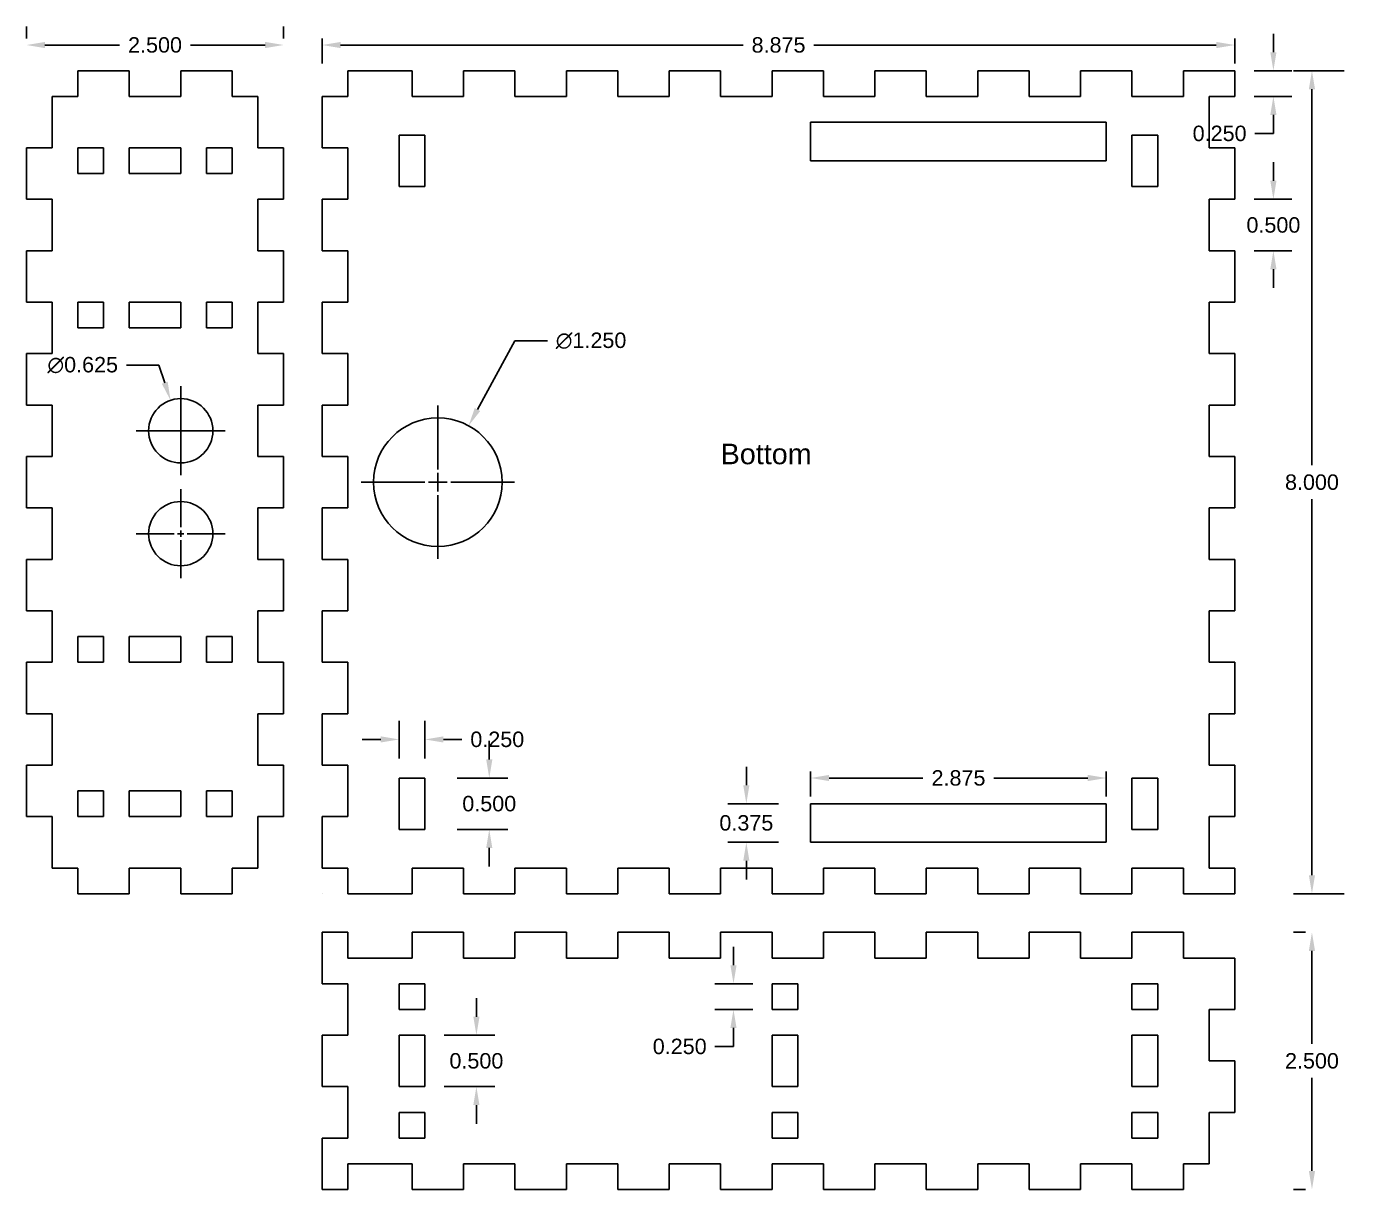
# Model space of a CAD drawing. Header units: inches. Extents: x -38 to 34.9, y -2.3 to 35.3.
# Drawn here: x -38 to -25.12, y -0.12 to 11.18 of the extents above; entities that cross this region are included whole.
import ezdxf

# ---------------------------------------------------------------- set-up
doc = ezdxf.new("R2010")
doc.units = ezdxf.units.IN
doc.header["$MEASUREMENT"] = 0
doc.linetypes.add('CENTER2', pattern=[1.125, 0.75, -0.125, 0.125, -0.125])
doc.layers.add('Cut', color=1, linetype='Continuous')
doc.layers.add('Labels', color=6, linetype='Continuous')
doc.styles.get("Standard").update_dxf_attribs({"font": 'Arial.ttf'})
doc.dimstyles.get("Standard").update_dxf_attribs({"dimtxt": 0.15, "dimasz": 0.18, "dimexe": 0.18, "dimexo": 0.0625, "dimgap": 0.09, "dimtad": 0, "dimtih": 1, "dimtoh": 1, "dimdec": 3, "dimzin": 0, "dimdsep": 46, "dimtxsty": 'Standard', "dimcen": 0.09, "dimadec": 0, "dimazin": 0, "dimtfac": 1, "dimtdec": 3, "dimtofl": 0, "dimtmove": 0, "dimatfit": 3, "dimfxl": 1, "dimtolj": 1, "dimtzin": 0, "dimarcsym": 0})

# ---------------------------------------------------------------- blocks, each defined once
blk = doc.blocks.new('*U59')
at = {"layer": 'Labels', "color": 0, "linetype": 'CENTER2', "transparency": 16777216}
for p, q in [((0, 0.0625), (0, 0.4325)), ((-0.4325, 0), (-0.0625, 0)), ((0.0625, 0), (0.4325, 0)), ((0, -0.4325), (0, -0.0625))]:
    blk.add_line(p, q, dxfattribs=at)
at = {"layer": 'Labels', "color": 0, "linetype": 'Continuous', "transparency": 16777216}
for p, q in [((-0.03125, 0), (0.03125, 0)), ((0, -0.03125), (0, 0.03125))]:
    blk.add_line(p, q, dxfattribs=at)
blk = doc.blocks.new('*U61')
at = {"layer": 'Labels', "color": 0, "linetype": 'CENTER2', "transparency": 16777216}
for p, q in [((0, 0.0625), (0, 0.4325)), ((-0.4325, 0), (-0.0625, 0)), ((0.0625, 0), (0.4325, 0)), ((0, -0.4325), (0, -0.0625))]:
    blk.add_line(p, q, dxfattribs=at)
at = {"layer": 'Labels', "color": 0, "linetype": 'Continuous', "transparency": 16777216}
for p, q in [((-0.03125, 0), (0.03125, 0)), ((0, -0.03125), (0, 0.03125))]:
    blk.add_line(p, q, dxfattribs=at)
blk = doc.blocks.new('*U62')
at = {"layer": 'Labels', "color": 0, "linetype": 'CENTER2', "transparency": 16777216}
for p, q in [((0, 0.125), (0, 0.745)), ((-0.745, 0), (-0.125, 0)), ((0.125, 0), (0.745, 0)), ((0, -0.745), (0, -0.125))]:
    blk.add_line(p, q, dxfattribs=at)
at = {"layer": 'Labels', "color": 0, "linetype": 'Continuous', "transparency": 16777216}
for p, q in [((-0.0625, 0), (0.0625, 0)), ((0, -0.0625), (0, 0.0625))]:
    blk.add_line(p, q, dxfattribs=at)
blk = doc.blocks.new('*D75')
at = {"layer": 'Defpoints', "color": 0, "transparency": 16777216}
for p in [(-33.701, 7.299), (-34.299, 6.201)]:
    blk.add_point(p, dxfattribs=at)
at = {"layer": 'Labels', "color": 0, "lineweight": -2, "transparency": 16777216}
for p, q in [((-33.25, 8.125), (-33.615, 7.457)), ((-32.933, 8.125), (-33.25, 8.125)), ((-34, 6.66), (-34, 6.84)), ((-34.09, 6.75), (-33.91, 6.75))]:
    blk.add_line(p, q, dxfattribs=at)
at = {"layer": 'Labels', "color": 0, "transparency": 16777216}
blk.add_solid([(-33.641, 7.471), (-33.588, 7.442), (-33.701, 7.299)], dxfattribs=at)
at = {"layer": 'Labels', "color": 0, "transparency": 16777216, "insert": (-32.51, 8.125), "char_height": 0.15, "attachment_point": 5}
blk.add_mtext('\\A1;∅1.250', dxfattribs=at)
blk = doc.blocks.new('*D76')
at = {"layer": 'Defpoints', "color": 0, "transparency": 16777216}
for p in [(-36.599, 7.546), (-36.401, 6.954)]:
    blk.add_point(p, dxfattribs=at)
at = {"layer": 'Labels', "color": 0, "lineweight": -2, "transparency": 16777216}
for p, q in [((-37.028, 7.888), (-36.713, 7.888)), ((-36.713, 7.888), (-36.656, 7.717)), ((-36.5, 7.16), (-36.5, 7.34)), ((-36.59, 7.25), (-36.41, 7.25))]:
    blk.add_line(p, q, dxfattribs=at)
at = {"layer": 'Labels', "color": 0, "transparency": 16777216}
blk.add_solid([(-36.627, 7.727), (-36.684, 7.708), (-36.599, 7.546)], dxfattribs=at)
at = {"layer": 'Labels', "color": 0, "transparency": 16777216, "insert": (-37.453, 7.888), "char_height": 0.15, "attachment_point": 5}
blk.add_mtext('\\A1;∅0.625', dxfattribs=at)
blk = doc.blocks.new('*D63')
at = {"layer": 'Defpoints', "color": 0, "transparency": 16777216}
for p in [(-35.125, 11.125), (-26.25, 11.125), (-26.25, 11)]:
    blk.add_point(p, dxfattribs=at)
at = {"layer": 'Labels', "color": 0, "lineweight": -2, "transparency": 16777216}
for p, q in [((-35.125, 11.063), (-35.125, 10.82)), ((-34.945, 11), (-31.031, 11)), ((-26.43, 11), (-30.344, 11)), ((-26.25, 11.063), (-26.25, 10.82))]:
    blk.add_line(p, q, dxfattribs=at)
at = {"layer": 'Labels', "color": 0, "transparency": 16777216}
for points in [[(-34.945, 11.03), (-34.945, 10.97), (-35.125, 11)], [(-26.43, 11.03), (-26.43, 10.97), (-26.25, 11)]]:
    blk.add_solid(points, dxfattribs=at)
at = {"layer": 'Labels', "color": 0, "transparency": 16777216, "insert": (-30.687, 11), "char_height": 0.15, "attachment_point": 5}
blk.add_mtext('\\A1;8.875', dxfattribs=at)
blk = doc.blocks.new('*D64')
at = {"layer": 'Defpoints', "color": 0, "transparency": 16777216}
for p in [(-26.125, 10.75), (-26.125, 10.5), (-25.875, 10.5)]:
    blk.add_point(p, dxfattribs=at)
at = {"layer": 'Labels', "color": 0, "lineweight": -2, "transparency": 16777216}
for p, q in [((-25.875, 10.93), (-25.875, 11.11)), ((-26.062, 10.75), (-25.695, 10.75)), ((-26.062, 10.5), (-25.695, 10.5)), ((-25.875, 10.32), (-25.875, 10.14)), ((-25.875, 10.14), (-26.055, 10.14))]:
    blk.add_line(p, q, dxfattribs=at)
at = {"layer": 'Labels', "color": 0, "transparency": 16777216}
for points in [[(-25.905, 10.93), (-25.845, 10.93), (-25.875, 10.75)], [(-25.905, 10.32), (-25.845, 10.32), (-25.875, 10.5)]]:
    blk.add_solid(points, dxfattribs=at)
at = {"layer": 'Labels', "color": 0, "transparency": 16777216, "insert": (-26.398, 10.14), "char_height": 0.15, "attachment_point": 5}
blk.add_mtext('\\A1;0.250', dxfattribs=at)
blk = doc.blocks.new('*D65')
at = {"layer": 'Defpoints', "color": 0, "transparency": 16777216}
for p in [(-25.125, 10.75), (-25.5, 2.75), (-25.125, 2.75)]:
    blk.add_point(p, dxfattribs=at)
at = {"layer": 'Labels', "color": 0, "lineweight": -2, "transparency": 16777216}
for p, q in [((-25.187, 10.75), (-25.68, 10.75)), ((-25.5, 10.57), (-25.5, 6.916)), ((-25.5, 2.93), (-25.5, 6.584)), ((-25.187, 2.75), (-25.68, 2.75))]:
    blk.add_line(p, q, dxfattribs=at)
at = {"layer": 'Labels', "color": 0, "transparency": 16777216}
for points in [[(-25.53, 10.57), (-25.47, 10.57), (-25.5, 10.75)], [(-25.53, 2.93), (-25.47, 2.93), (-25.5, 2.75)]]:
    blk.add_solid(points, dxfattribs=at)
at = {"layer": 'Labels', "color": 0, "transparency": 16777216, "insert": (-25.5, 6.75), "char_height": 0.15, "attachment_point": 5}
blk.add_mtext('\\A1;8.000', dxfattribs=at)
blk = doc.blocks.new('*D66')
at = {"layer": 'Defpoints', "color": 0, "transparency": 16777216}
for p in [(-26.125, 9.5), (-26.125, 9), (-25.875, 9)]:
    blk.add_point(p, dxfattribs=at)
at = {"layer": 'Labels', "color": 0, "lineweight": -2, "transparency": 16777216}
for p, q in [((-25.875, 9.68), (-25.875, 9.86)), ((-26.062, 9.5), (-25.695, 9.5)), ((-26.062, 9), (-25.695, 9)), ((-25.875, 8.82), (-25.875, 8.64))]:
    blk.add_line(p, q, dxfattribs=at)
at = {"layer": 'Labels', "color": 0, "transparency": 16777216}
for points in [[(-25.905, 9.68), (-25.845, 9.68), (-25.875, 9.5)], [(-25.905, 8.82), (-25.845, 8.82), (-25.875, 9)]]:
    blk.add_solid(points, dxfattribs=at)
at = {"layer": 'Labels', "color": 0, "transparency": 16777216, "insert": (-25.875, 9.25), "char_height": 0.15, "attachment_point": 5}
blk.add_mtext('\\A1;0.500', dxfattribs=at)
blk = doc.blocks.new('*D67')
at = {"layer": 'Defpoints', "color": 0, "transparency": 16777216}
for p in [(-30.375, 4), (-27.5, 4), (-27.5, 3.875)]:
    blk.add_point(p, dxfattribs=at)
at = {"layer": 'Labels', "color": 0, "lineweight": -2, "transparency": 16777216}
for p, q in [((-30.375, 3.938), (-30.375, 3.695)), ((-30.195, 3.875), (-29.283, 3.875)), ((-27.68, 3.875), (-28.592, 3.875)), ((-27.5, 3.938), (-27.5, 3.695))]:
    blk.add_line(p, q, dxfattribs=at)
at = {"layer": 'Labels', "color": 0, "transparency": 16777216}
for points in [[(-30.195, 3.905), (-30.195, 3.845), (-30.375, 3.875)], [(-27.68, 3.905), (-27.68, 3.845), (-27.5, 3.875)]]:
    blk.add_solid(points, dxfattribs=at)
at = {"layer": 'Labels', "color": 0, "transparency": 16777216, "insert": (-28.937, 3.875), "char_height": 0.15, "attachment_point": 5}
blk.add_mtext('\\A1;2.875', dxfattribs=at)
blk = doc.blocks.new('*D68')
at = {"layer": 'Defpoints', "color": 0, "transparency": 16777216}
for p in [(-30.625, 3.625), (-31, 3.25), (-30.625, 3.25)]:
    blk.add_point(p, dxfattribs=at)
at = {"layer": 'Labels', "color": 0, "lineweight": -2, "transparency": 16777216}
for p, q in [((-31, 3.805), (-31, 3.985)), ((-30.687, 3.625), (-31.18, 3.625)), ((-30.687, 3.25), (-31.18, 3.25)), ((-31, 3.07), (-31, 2.89))]:
    blk.add_line(p, q, dxfattribs=at)
at = {"layer": 'Labels', "color": 0, "transparency": 16777216}
for points in [[(-31.03, 3.805), (-30.97, 3.805), (-31, 3.625)], [(-31.03, 3.07), (-30.97, 3.07), (-31, 3.25)]]:
    blk.add_solid(points, dxfattribs=at)
at = {"layer": 'Labels', "color": 0, "transparency": 16777216, "insert": (-31, 3.438), "char_height": 0.15, "attachment_point": 5}
blk.add_mtext('\\A1;0.375', dxfattribs=at)
blk = doc.blocks.new('*D69')
at = {"layer": 'Defpoints', "color": 0, "transparency": 16777216}
for p in [(-34.125, 4.25), (-34.375, 4), (-34.125, 4)]:
    blk.add_point(p, dxfattribs=at)
at = {"layer": 'Labels', "color": 0, "lineweight": -2, "transparency": 16777216}
for p, q in [((-34.375, 4.063), (-34.375, 4.43)), ((-34.125, 4.063), (-34.125, 4.43)), ((-34.555, 4.25), (-34.735, 4.25)), ((-33.945, 4.25), (-33.765, 4.25))]:
    blk.add_line(p, q, dxfattribs=at)
at = {"layer": 'Labels', "color": 0, "transparency": 16777216}
for points in [[(-34.555, 4.28), (-34.555, 4.22), (-34.375, 4.25)], [(-33.945, 4.28), (-33.945, 4.22), (-34.125, 4.25)]]:
    blk.add_solid(points, dxfattribs=at)
at = {"layer": 'Labels', "color": 0, "transparency": 16777216, "insert": (-33.422, 4.25), "char_height": 0.15, "attachment_point": 5}
blk.add_mtext('\\A1;0.250', dxfattribs=at)
blk = doc.blocks.new('*D70')
at = {"layer": 'Defpoints', "color": 0, "transparency": 16777216}
for p in [(-33.875, 3.875), (-33.875, 3.375), (-33.5, 3.375)]:
    blk.add_point(p, dxfattribs=at)
at = {"layer": 'Labels', "color": 0, "lineweight": -2, "transparency": 16777216}
for p, q in [((-33.5, 4.055), (-33.5, 4.235)), ((-33.812, 3.875), (-33.32, 3.875)), ((-33.812, 3.375), (-33.32, 3.375)), ((-33.5, 3.195), (-33.5, 3.015))]:
    blk.add_line(p, q, dxfattribs=at)
at = {"layer": 'Labels', "color": 0, "transparency": 16777216}
for points in [[(-33.53, 4.055), (-33.47, 4.055), (-33.5, 3.875)], [(-33.53, 3.195), (-33.47, 3.195), (-33.5, 3.375)]]:
    blk.add_solid(points, dxfattribs=at)
at = {"layer": 'Labels', "color": 0, "transparency": 16777216, "insert": (-33.5, 3.625), "char_height": 0.15, "attachment_point": 5}
blk.add_mtext('\\A1;0.500', dxfattribs=at)
blk = doc.blocks.new('*D71')
at = {"layer": 'Defpoints', "color": 0, "transparency": 16777216}
for p in [(-34, 1.375), (-34, 0.875), (-33.625, 0.875)]:
    blk.add_point(p, dxfattribs=at)
at = {"layer": 'Labels', "color": 0, "lineweight": -2, "transparency": 16777216}
for p, q in [((-33.625, 1.555), (-33.625, 1.735)), ((-33.937, 1.375), (-33.445, 1.375)), ((-33.937, 0.875), (-33.445, 0.875)), ((-33.625, 0.695), (-33.625, 0.515))]:
    blk.add_line(p, q, dxfattribs=at)
at = {"layer": 'Labels', "color": 0, "transparency": 16777216}
for points in [[(-33.655, 1.555), (-33.595, 1.555), (-33.625, 1.375)], [(-33.655, 0.695), (-33.595, 0.695), (-33.625, 0.875)]]:
    blk.add_solid(points, dxfattribs=at)
at = {"layer": 'Labels', "color": 0, "transparency": 16777216, "insert": (-33.625, 1.125), "char_height": 0.15, "attachment_point": 5}
blk.add_mtext('\\A1;0.500', dxfattribs=at)
blk = doc.blocks.new('*D72')
at = {"layer": 'Defpoints', "color": 0, "transparency": 16777216}
for p in [(-25.5, 2.375), (-25.5, -0.125), (-25.5, -0.125)]:
    blk.add_point(p, dxfattribs=at)
at = {"layer": 'Labels', "color": 0, "lineweight": -2, "transparency": 16777216}
for p, q in [((-25.562, 2.375), (-25.68, 2.375)), ((-25.5, 2.195), (-25.5, 1.291)), ((-25.5, 0.055), (-25.5, 0.959)), ((-25.562, -0.125), (-25.68, -0.125))]:
    blk.add_line(p, q, dxfattribs=at)
at = {"layer": 'Labels', "color": 0, "transparency": 16777216}
for points in [[(-25.53, 2.195), (-25.47, 2.195), (-25.5, 2.375)], [(-25.53, 0.055), (-25.47, 0.055), (-25.5, -0.125)]]:
    blk.add_solid(points, dxfattribs=at)
at = {"layer": 'Labels', "color": 0, "transparency": 16777216, "insert": (-25.5, 1.125), "char_height": 0.15, "attachment_point": 5}
blk.add_mtext('\\A1;2.500', dxfattribs=at)
blk = doc.blocks.new('*D73')
at = {"layer": 'Defpoints', "color": 0, "transparency": 16777216}
for p in [(-38, 11), (-38, 11), (-35.5, 11)]:
    blk.add_point(p, dxfattribs=at)
at = {"layer": 'Labels', "color": 0, "lineweight": -2, "transparency": 16777216}
for p, q in [((-38, 11.063), (-38, 11.18)), ((-35.5, 11.063), (-35.5, 11.18)), ((-37.82, 11), (-37.095, 11)), ((-35.68, 11), (-36.405, 11))]:
    blk.add_line(p, q, dxfattribs=at)
at = {"layer": 'Labels', "color": 0, "transparency": 16777216}
for points in [[(-37.82, 11.03), (-37.82, 10.97), (-38, 11)], [(-35.68, 11.03), (-35.68, 10.97), (-35.5, 11)]]:
    blk.add_solid(points, dxfattribs=at)
at = {"layer": 'Labels', "color": 0, "transparency": 16777216, "insert": (-36.75, 11), "char_height": 0.15, "attachment_point": 5}
blk.add_mtext('\\A1;2.500', dxfattribs=at)
blk = doc.blocks.new('*D74')
at = {"layer": 'Defpoints', "color": 0, "transparency": 16777216}
for p in [(-30.875, 1.875), (-31.125, 1.625), (-30.875, 1.625)]:
    blk.add_point(p, dxfattribs=at)
at = {"layer": 'Labels', "color": 0, "lineweight": -2, "transparency": 16777216}
for p, q in [((-31.125, 2.055), (-31.125, 2.235)), ((-30.937, 1.875), (-31.305, 1.875)), ((-30.937, 1.625), (-31.305, 1.625)), ((-31.125, 1.445), (-31.125, 1.265)), ((-31.125, 1.265), (-31.305, 1.265))]:
    blk.add_line(p, q, dxfattribs=at)
at = {"layer": 'Labels', "color": 0, "transparency": 16777216}
for points in [[(-31.155, 2.055), (-31.095, 2.055), (-31.125, 1.875)], [(-31.155, 1.445), (-31.095, 1.445), (-31.125, 1.625)]]:
    blk.add_solid(points, dxfattribs=at)
at = {"layer": 'Labels', "color": 0, "transparency": 16777216, "insert": (-31.648, 1.265), "char_height": 0.15, "attachment_point": 5}
blk.add_mtext('\\A1;0.250', dxfattribs=at)

msp = doc.modelspace()

# ---------------------------------------------------------------- linework, layer by layer
at = {"layer": 'Cut'}
for p, q in [((-37, 10.75), (-37.5, 10.75)), ((-37.5, 10.75), (-37.5, 10.5)), ((-37, 10.75), (-37, 10.5)), ((-36, 10.75), (-36.5, 10.75)), ((-36.5, 10.75), (-36.5, 10.5)), ((-36, 10.75), (-36, 10.5)), ((-34.875, 10.75), (-34.875, 10.5)), ((-34.875, 10.75), (-34.75, 10.75)), ((-34.75, 10.75), (-34.25, 10.75)), ((-34.25, 10.5), (-34.25, 10.75)), ((-33.75, 10.75), (-33.25, 10.75)), ((-33.75, 10.5), (-33.75, 10.75)), ((-33.25, 10.5), (-33.25, 10.75)), ((-32.75, 10.75), (-32.25, 10.75)), ((-32.75, 10.5), (-32.75, 10.75)), ((-32.25, 10.5), (-32.25, 10.75)), ((-31.75, 10.75), (-31.25, 10.75)), ((-31.75, 10.5), (-31.75, 10.75)), ((-31.25, 10.5), (-31.25, 10.75)), ((-30.75, 10.75), (-30.25, 10.75)), ((-30.75, 10.5), (-30.75, 10.75)), ((-30.25, 10.5), (-30.25, 10.75)), ((-29.75, 10.75), (-29.25, 10.75)), ((-29.75, 10.5), (-29.75, 10.75)), ((-29.25, 10.5), (-29.25, 10.75)), ((-28.75, 10.75), (-28.25, 10.75)), ((-28.75, 10.5), (-28.75, 10.75)), ((-28.25, 10.5), (-28.25, 10.75)), ((-27.75, 10.75), (-27.25, 10.75)), ((-27.75, 10.5), (-27.75, 10.75)), ((-27.25, 10.5), (-27.25, 10.75)), ((-26.75, 10.75), (-26.25, 10.75)), ((-26.75, 10.5), (-26.75, 10.75)), ((-26.25, 10.75), (-26.25, 10.5)), ((-37.75, 10.5), (-37.5, 10.5)), ((-37.75, 10), (-37.75, 10.5)), ((-37, 10.5), (-36.5, 10.5)), ((-36, 10.5), (-35.75, 10.5)), ((-35.75, 10.5), (-35.75, 10)), ((-35.125, 10), (-35.125, 10.5)), ((-35.125, 10.5), (-34.875, 10.5)), ((-34.25, 10.5), (-33.75, 10.5)), ((-33.25, 10.5), (-32.75, 10.5)), ((-32.25, 10.5), (-31.75, 10.5)), ((-31.25, 10.5), (-30.75, 10.5)), ((-30.25, 10.5), (-29.75, 10.5)), ((-29.25, 10.5), (-28.75, 10.5)), ((-28.25, 10.5), (-27.75, 10.5)), ((-27.25, 10.5), (-26.75, 10.5)), ((-26.5, 10.5), (-26.5, 10)), ((-26.5, 10.5), (-26.25, 10.5)), ((-30.375, 10.25), (-27.5, 10.25)), ((-30.375, 9.875), (-30.375, 10.25)), ((-27.5, 10.25), (-27.5, 9.875)), ((-34.375, 9.625), (-34.375, 10.125)), ((-34.375, 10.125), (-34.125, 10.125)), ((-34.125, 10.125), (-34.125, 9.625)), ((-27.25, 9.625), (-27.25, 10.125)), ((-27.25, 10.125), (-27, 10.125)), ((-27, 10.125), (-27, 9.625)), ((-38, 10), (-38, 9.5)), ((-38, 10), (-37.75, 10)), ((-37.5, 9.75), (-37.5, 10)), ((-37.5, 10), (-37.25, 10)), ((-37.25, 10), (-37.25, 9.75)), ((-37, 9.75), (-37, 10)), ((-37, 10), (-36.5, 10)), ((-36.5, 10), (-36.5, 9.75)), ((-36.25, 9.75), (-36.25, 10)), ((-36.25, 10), (-36, 10)), ((-36, 10), (-36, 9.75)), ((-35.75, 10), (-35.5, 10)), ((-35.5, 9.5), (-35.5, 10)), ((-35.125, 10), (-34.875, 10)), ((-34.875, 9.5), (-34.875, 10)), ((-26.5, 10), (-26.25, 10)), ((-26.25, 10), (-26.25, 9.5)), ((-27.5, 9.875), (-30.375, 9.875)), ((-37.25, 9.75), (-37.5, 9.75)), ((-36.5, 9.75), (-37, 9.75)), ((-36, 9.75), (-36.25, 9.75)), ((-34.125, 9.625), (-34.375, 9.625)), ((-27, 9.625), (-27.25, 9.625)), ((-38, 9.5), (-37.75, 9.5)), ((-37.75, 9), (-37.75, 9.5)), ((-35.75, 9.5), (-35.75, 9)), ((-35.75, 9.5), (-35.5, 9.5)), ((-35.125, 9), (-35.125, 9.5)), ((-35.125, 9.5), (-34.875, 9.5)), ((-26.5, 9.5), (-26.5, 9)), ((-26.5, 9.5), (-26.25, 9.5)), ((-38, 9), (-38, 8.5)), ((-38, 9), (-37.75, 9)), ((-35.75, 9), (-35.5, 9)), ((-35.5, 8.5), (-35.5, 9)), ((-35.125, 9), (-34.875, 9)), ((-34.875, 8.5), (-34.875, 9)), ((-26.5, 9), (-26.25, 9)), ((-26.25, 9), (-26.25, 8.5)), ((-38, 8.5), (-37.75, 8.5)), ((-37.75, 8), (-37.75, 8.5)), ((-37.5, 8.25), (-37.5, 8.5)), ((-37.5, 8.5), (-37.25, 8.5)), ((-37.25, 8.5), (-37.25, 8.25)), ((-37, 8.25), (-37, 8.5)), ((-37, 8.5), (-36.5, 8.5)), ((-36.5, 8.5), (-36.5, 8.25)), ((-36.25, 8.25), (-36.25, 8.5)), ((-36.25, 8.5), (-36, 8.5)), ((-36, 8.5), (-36, 8.25)), ((-35.75, 8.5), (-35.75, 8)), ((-35.75, 8.5), (-35.5, 8.5)), ((-35.125, 8), (-35.125, 8.5)), ((-35.125, 8.5), (-34.875, 8.5)), ((-26.5, 8.5), (-26.5, 8)), ((-26.5, 8.5), (-26.25, 8.5)), ((-37.25, 8.25), (-37.5, 8.25)), ((-36.5, 8.25), (-37, 8.25)), ((-36, 8.25), (-36.25, 8.25)), ((-38, 8), (-38, 7.5)), ((-38, 8), (-37.75, 8)), ((-35.75, 8), (-35.5, 8)), ((-35.5, 7.5), (-35.5, 8)), ((-35.125, 8), (-34.875, 8)), ((-34.875, 7.5), (-34.875, 8)), ((-26.5, 8), (-26.25, 8)), ((-26.25, 8), (-26.25, 7.5)), ((-38, 7.5), (-37.75, 7.5)), ((-37.75, 7), (-37.75, 7.5)), ((-35.75, 7.5), (-35.75, 7)), ((-35.75, 7.5), (-35.5, 7.5)), ((-35.125, 7), (-35.125, 7.5)), ((-35.125, 7.5), (-34.875, 7.5)), ((-26.5, 7.5), (-26.5, 7)), ((-26.5, 7.5), (-26.25, 7.5)), ((-38, 7), (-38, 6.5)), ((-38, 7), (-37.75, 7)), ((-35.75, 7), (-35.5, 7)), ((-35.5, 6.5), (-35.5, 7)), ((-35.125, 7), (-34.875, 7)), ((-34.875, 6.5), (-34.875, 7)), ((-26.5, 7), (-26.25, 7)), ((-26.25, 7), (-26.25, 6.5)), ((-38, 6.5), (-37.75, 6.5)), ((-37.75, 6), (-37.75, 6.5)), ((-35.75, 6.5), (-35.75, 6)), ((-35.75, 6.5), (-35.5, 6.5)), ((-35.125, 6), (-35.125, 6.5)), ((-35.125, 6.5), (-34.875, 6.5)), ((-26.5, 6.5), (-26.5, 6)), ((-26.5, 6.5), (-26.25, 6.5)), ((-38, 6), (-38, 5.5)), ((-38, 6), (-37.75, 6)), ((-35.75, 6), (-35.5, 6)), ((-35.5, 5.5), (-35.5, 6)), ((-35.125, 6), (-34.875, 6)), ((-34.875, 5.5), (-34.875, 6)), ((-26.5, 6), (-26.25, 6)), ((-26.25, 6), (-26.25, 5.5)), ((-38, 5.5), (-37.75, 5.5)), ((-37.75, 5), (-37.75, 5.5)), ((-35.75, 5.5), (-35.75, 5)), ((-35.75, 5.5), (-35.5, 5.5)), ((-35.125, 5), (-35.125, 5.5)), ((-35.125, 5.5), (-34.875, 5.5)), ((-26.5, 5.5), (-26.5, 5)), ((-26.5, 5.5), (-26.25, 5.5)), ((-37.5, 5), (-37.5, 5.25)), ((-37.5, 5.25), (-37.25, 5.25)), ((-37.25, 5.25), (-37.25, 5)), ((-37, 5), (-37, 5.25)), ((-37, 5.25), (-36.5, 5.25)), ((-36.5, 5.25), (-36.5, 5)), ((-36.25, 5), (-36.25, 5.25)), ((-36.25, 5.25), (-36, 5.25)), ((-36, 5.25), (-36, 5)), ((-38, 5), (-38, 4.5)), ((-38, 5), (-37.75, 5)), ((-37.25, 5), (-37.5, 5)), ((-36.5, 5), (-37, 5)), ((-36, 5), (-36.25, 5)), ((-35.75, 5), (-35.5, 5)), ((-35.5, 4.5), (-35.5, 5)), ((-35.125, 5), (-34.875, 5)), ((-34.875, 4.5), (-34.875, 5)), ((-26.5, 5), (-26.25, 5)), ((-26.25, 5), (-26.25, 4.5)), ((-38, 4.5), (-37.75, 4.5)), ((-37.75, 4), (-37.75, 4.5)), ((-35.75, 4.5), (-35.75, 4)), ((-35.75, 4.5), (-35.5, 4.5)), ((-35.125, 4), (-35.125, 4.5)), ((-35.125, 4.5), (-34.875, 4.5)), ((-26.5, 4.5), (-26.5, 4)), ((-26.5, 4.5), (-26.25, 4.5)), ((-38, 4), (-38, 3.5)), ((-38, 4), (-37.75, 4)), ((-35.75, 4), (-35.5, 4)), ((-35.5, 3.5), (-35.5, 4)), ((-35.5, 4), (-35.5, 3.5)), ((-35.125, 4), (-34.875, 4)), ((-34.875, 3.5), (-34.875, 4)), ((-26.5, 4), (-26.25, 4)), ((-26.25, 4), (-26.25, 3.5)), ((-34.375, 3.375), (-34.375, 3.875)), ((-34.375, 3.875), (-34.125, 3.875)), ((-34.125, 3.875), (-34.125, 3.375)), ((-27.25, 3.375), (-27.25, 3.875)), ((-27.25, 3.875), (-27, 3.875)), ((-27, 3.875), (-27, 3.375)), ((-37.5, 3.5), (-37.5, 3.75)), ((-37.5, 3.75), (-37.25, 3.75)), ((-37.25, 3.75), (-37.25, 3.5)), ((-37, 3.5), (-37, 3.75)), ((-37, 3.75), (-36.5, 3.75)), ((-36.5, 3.75), (-36.5, 3.5)), ((-36.25, 3.5), (-36.25, 3.75)), ((-36.25, 3.75), (-36, 3.75)), ((-36, 3.75), (-36, 3.5)), ((-30.375, 3.625), (-27.5, 3.625)), ((-30.375, 3.25), (-30.375, 3.625)), ((-27.5, 3.625), (-27.5, 3.25)), ((-38, 3.5), (-37.75, 3.5)), ((-37.75, 3), (-37.75, 3.5)), ((-37.25, 3.5), (-37.5, 3.5)), ((-36.5, 3.5), (-37, 3.5)), ((-36, 3.5), (-36.25, 3.5)), ((-35.75, 3.5), (-35.75, 3)), ((-35.75, 3.5), (-35.5, 3.5)), ((-35.125, 3), (-35.125, 3.5)), ((-35.125, 3.5), (-34.875, 3.5)), ((-26.5, 3.5), (-26.5, 3)), ((-26.5, 3.5), (-26.25, 3.5)), ((-34.125, 3.375), (-34.375, 3.375)), ((-27, 3.375), (-27.25, 3.375)), ((-27.5, 3.25), (-30.375, 3.25)), ((-37.5, 3), (-37.75, 3)), ((-37.5, 3), (-37.5, 2.75)), ((-36.5, 3), (-37, 3)), ((-37, 3), (-37, 2.75)), ((-36.5, 3), (-36.5, 2.75)), ((-35.75, 3), (-36, 3)), ((-36, 3), (-36, 2.75)), ((-35.125, 3), (-34.875, 3)), ((-34.875, 3), (-34.875, 2.75)), ((-33.75, 3), (-34.25, 3)), ((-34.25, 3), (-34.25, 2.75)), ((-33.75, 3), (-33.75, 2.75)), ((-32.75, 3), (-33.25, 3)), ((-33.25, 3), (-33.25, 2.75)), ((-32.75, 3), (-32.75, 2.75)), ((-31.75, 3), (-32.25, 3)), ((-32.25, 3), (-32.25, 2.75)), ((-31.75, 3), (-31.75, 2.75)), ((-30.75, 3), (-31.25, 3)), ((-31.25, 3), (-31.25, 2.75)), ((-30.75, 3), (-30.75, 2.75)), ((-29.75, 3), (-30.25, 3)), ((-30.25, 3), (-30.25, 2.75)), ((-29.75, 3), (-29.75, 2.75)), ((-28.75, 3), (-29.25, 3)), ((-29.25, 3), (-29.25, 2.75)), ((-28.75, 3), (-28.75, 2.75)), ((-27.75, 3), (-28.25, 3)), ((-28.25, 3), (-28.25, 2.75)), ((-27.75, 3), (-27.75, 2.75)), ((-26.75, 3), (-27.25, 3)), ((-27.25, 3), (-27.25, 2.75)), ((-26.75, 3), (-26.75, 2.75)), ((-26.5, 3), (-26.25, 3)), ((-26.25, 3), (-26.25, 2.75)), ((-37.5, 2.75), (-37, 2.75)), ((-36.5, 2.75), (-36, 2.75)), ((-35.125, 2.75), (-35.125, 2.75)), ((-34.875, 2.75), (-34.75, 2.75)), ((-34.25, 2.75), (-34.75, 2.75)), ((-33.25, 2.75), (-33.75, 2.75)), ((-32.25, 2.75), (-32.75, 2.75)), ((-31.25, 2.75), (-31.75, 2.75)), ((-30.25, 2.75), (-30.75, 2.75)), ((-29.25, 2.75), (-29.75, 2.75)), ((-28.25, 2.75), (-28.75, 2.75)), ((-27.25, 2.75), (-27.75, 2.75)), ((-26.25, 2.75), (-26.75, 2.75)), ((-35.125, 2.375), (-34.875, 2.375)), ((-35.125, 1.875), (-35.125, 2.375)), ((-34.875, 2.375), (-34.875, 2.125)), ((-34.25, 2.375), (-33.75, 2.375)), ((-34.25, 2.125), (-34.25, 2.375)), ((-33.75, 2.125), (-33.75, 2.375)), ((-33.25, 2.375), (-32.75, 2.375)), ((-33.25, 2.125), (-33.25, 2.375)), ((-32.75, 2.125), (-32.75, 2.375)), ((-32.25, 2.375), (-31.75, 2.375)), ((-32.25, 2.125), (-32.25, 2.375)), ((-31.75, 2.125), (-31.75, 2.375)), ((-31.25, 2.375), (-30.75, 2.375)), ((-31.25, 2.125), (-31.25, 2.375)), ((-30.75, 2.125), (-30.75, 2.375)), ((-30.25, 2.375), (-29.75, 2.375)), ((-30.25, 2.25), (-30.25, 2.375)), ((-29.75, 2.125), (-29.75, 2.375)), ((-29.25, 2.375), (-28.75, 2.375)), ((-29.25, 2.125), (-29.25, 2.375)), ((-28.75, 2.125), (-28.75, 2.375)), ((-28.25, 2.375), (-27.75, 2.375)), ((-28.25, 2.125), (-28.25, 2.375)), ((-27.75, 2.125), (-27.75, 2.375)), ((-27.25, 2.375), (-26.75, 2.375)), ((-27.25, 2.125), (-27.25, 2.375)), ((-26.75, 2.125), (-26.75, 2.375)), ((-30.25, 2.125), (-30.25, 2.25)), ((-34.875, 2.125), (-34.75, 2.125)), ((-34.75, 2.125), (-34.25, 2.125)), ((-33.75, 2.125), (-33.25, 2.125)), ((-32.75, 2.125), (-32.25, 2.125)), ((-31.75, 2.125), (-31.25, 2.125)), ((-30.75, 2.125), (-30.25, 2.125)), ((-29.75, 2.125), (-29.25, 2.125)), ((-28.75, 2.125), (-28.25, 2.125)), ((-27.75, 2.125), (-27.25, 2.125)), ((-26.75, 2.125), (-26.5, 2.125)), ((-26.5, 2.125), (-26.25, 2.125)), ((-26.25, 2.125), (-26.25, 1.625)), ((-34.875, 1.875), (-35.125, 1.875)), ((-34.875, 1.375), (-34.875, 1.875)), ((-34.125, 1.875), (-34.375, 1.875)), ((-34.375, 1.875), (-34.375, 1.625)), ((-34.125, 1.625), (-34.125, 1.875)), ((-30.5, 1.875), (-30.75, 1.875)), ((-30.75, 1.875), (-30.75, 1.625)), ((-30.5, 1.625), (-30.5, 1.875)), ((-27, 1.875), (-27.25, 1.875)), ((-27.25, 1.875), (-27.25, 1.625)), ((-27, 1.625), (-27, 1.875)), ((-34.375, 1.625), (-34.125, 1.625)), ((-30.75, 1.625), (-30.5, 1.625)), ((-27.25, 1.625), (-27, 1.625)), ((-26.5, 1.625), (-26.5, 1.125)), ((-26.5, 1.625), (-26.25, 1.625)), ((-35.125, 0.875), (-35.125, 1.375)), ((-34.875, 1.375), (-35.125, 1.375)), ((-34.125, 1.375), (-34.375, 1.375)), ((-34.375, 1.375), (-34.375, 0.875)), ((-34.125, 0.875), (-34.125, 1.375)), ((-30.5, 1.375), (-30.75, 1.375)), ((-30.75, 1.375), (-30.75, 0.875)), ((-30.5, 0.875), (-30.5, 1.375)), ((-27, 1.375), (-27.25, 1.375)), ((-27.25, 1.375), (-27.25, 0.875)), ((-27, 0.875), (-27, 1.375)), ((-26.5, 1.125), (-26.25, 1.125)), ((-26.25, 1.125), (-26.25, 0.625)), ((-34.875, 0.875), (-35.125, 0.875)), ((-34.875, 0.375), (-34.875, 0.875)), ((-34.375, 0.875), (-34.125, 0.875)), ((-30.75, 0.875), (-30.5, 0.875)), ((-27.25, 0.875), (-27, 0.875)), ((-34.125, 0.625), (-34.375, 0.625)), ((-34.375, 0.625), (-34.375, 0.375)), ((-34.125, 0.375), (-34.125, 0.625)), ((-30.5, 0.625), (-30.75, 0.625)), ((-30.75, 0.625), (-30.75, 0.375)), ((-30.5, 0.375), (-30.5, 0.625)), ((-27, 0.625), (-27.25, 0.625)), ((-27.25, 0.625), (-27.25, 0.375)), ((-27, 0.375), (-27, 0.625)), ((-26.5, 0.625), (-26.5, 0.125)), ((-26.5, 0.625), (-26.25, 0.625)), ((-35.125, -0.125), (-35.125, 0.375)), ((-34.875, 0.375), (-35.125, 0.375)), ((-34.375, 0.375), (-34.125, 0.375)), ((-30.75, 0.375), (-30.5, 0.375)), ((-27.25, 0.375), (-27, 0.375)), ((-34.875, 0.125), (-34.875, 0.125)), ((-34.875, -0.125), (-34.875, 0.125)), ((-34.875, 0.125), (-34.75, 0.125)), ((-34.25, 0.125), (-34.75, 0.125)), ((-34.25, 0.125), (-34.25, -0.125)), ((-33.25, 0.125), (-33.75, 0.125)), ((-33.75, 0.125), (-33.75, -0.125)), ((-33.25, 0.125), (-33.25, -0.125)), ((-32.25, 0.125), (-32.75, 0.125)), ((-32.75, 0.125), (-32.75, -0.125)), ((-32.25, 0.125), (-32.25, -0.125)), ((-31.25, 0.125), (-31.75, 0.125)), ((-31.75, 0.125), (-31.75, -0.125)), ((-31.25, 0.125), (-31.25, -0.125)), ((-30.25, 0.125), (-30.75, 0.125)), ((-30.75, 0.125), (-30.75, -0.125)), ((-30.25, 0.125), (-30.25, -0.125)), ((-29.25, 0.125), (-29.75, 0.125)), ((-29.75, 0.125), (-29.75, -0.125)), ((-29.25, 0.125), (-29.25, -0.125)), ((-28.25, 0.125), (-28.75, 0.125)), ((-28.75, 0.125), (-28.75, -0.125)), ((-28.25, 0.125), (-28.25, -0.125)), ((-27.25, 0.125), (-27.75, 0.125)), ((-27.75, 0.125), (-27.75, -0.125)), ((-27.25, 0.125), (-27.25, -0.125)), ((-26.5, 0.125), (-26.75, 0.125)), ((-26.75, 0.125), (-26.75, -0.125)), ((-34.875, -0.125), (-35.125, -0.125)), ((-33.75, -0.125), (-34.25, -0.125)), ((-32.75, -0.125), (-33.25, -0.125)), ((-31.75, -0.125), (-32.25, -0.125)), ((-30.75, -0.125), (-31.25, -0.125)), ((-29.75, -0.125), (-30.25, -0.125)), ((-28.75, -0.125), (-29.25, -0.125)), ((-27.75, -0.125), (-28.25, -0.125)), ((-26.75, -0.125), (-27.25, -0.125))]:
    msp.add_line(p, q, dxfattribs=at)
for centre, radius in [((-36.5, 7.25), 0.3125), ((-34, 6.75), 0.625), ((-36.5, 6.25), 0.3125)]:
    msp.add_circle(centre, radius, dxfattribs=at)

# ---------------------------------------------------------------- block references
at = {"layer": 'Labels', "linetype": 'CENTER2'}
for name, p in [('*U59', (-36.5, 7.25)), ('*U62', (-34, 6.75)), ('*U61', (-36.5, 6.25))]:
    msp.add_blockref(name, p, dxfattribs=at)

# ---------------------------------------------------------------- texts
at = {"layer": 'Labels', "insert": (-31.25, 7.125), "char_height": 0.2, "attachment_point": 1}
msp.add_mtext_dynamic_manual_height_columns('Bottom', width=0.75, gutter_width=1, heights=[0], dxfattribs=at)

# ---------------------------------------------------------------- dimensions: what is measured, and where the dimension line sits
at = {"layer": 'Labels'}
for base, p1, p2, picture, middle in [((-38, 11), (-35.5, 11), (-38, 11), '*D73', (-36.75, 11)), ((-26.25, 11), (-35.125, 11.125), (-26.25, 11.125), '*D63', (-30.6875, 11)), ((-34.125, 4.25), (-34.375, 4), (-34.125, 4), '*D69', (-33.4223, 4.25)), ((-27.5, 3.875), (-30.375, 4), (-27.5, 4), '*D67', (-28.9375, 3.875))]:
    dim = msp.add_linear_dim(base=base, p1=p1, p2=p2, dimstyle='Standard', dxfattribs=at)
    dim.commit()
    dim.dimension.update_dxf_attribs({"geometry": picture, "text_midpoint": middle})
for base, p1, p2, picture, middle in [((-25.875, 10.5), (-26.125, 10.75), (-26.125, 10.5), '*D64', (-26.3977, 10.14)), ((-25.5, 2.75), (-25.125, 10.75), (-25.125, 2.75), '*D65', (-25.5, 6.75)), ((-25.875, 9), (-26.125, 9.5), (-26.125, 9), '*D66', (-25.875, 9.25)), ((-33.5, 3.375), (-33.875, 3.875), (-33.875, 3.375), '*D70', (-33.5, 3.625)), ((-31, 3.25), (-30.625, 3.625), (-30.625, 3.25), '*D68', (-31, 3.4375)), ((-25.5, -0.125), (-25.5, 2.375), (-25.5, -0.125), '*D72', (-25.5, 1.125)), ((-31.125, 1.625), (-30.875, 1.875), (-30.875, 1.625), '*D74', (-31.6477, 1.265)), ((-33.625, 0.875), (-34, 1.375), (-34, 0.875), '*D71', (-33.625, 1.125))]:
    dim = msp.add_linear_dim(base=base, p1=p1, p2=p2, angle=90, dimstyle='Standard', dxfattribs=at)
    dim.commit()
    dim.dimension.update_dxf_attribs({"geometry": picture, "text_midpoint": middle})
for p1, p2, picture, middle in [((-34.2993, 6.2013), (-33.7007, 7.2987), '*D75', (-32.5097, 8.125)), ((-36.4012, 6.9535), (-36.5988, 7.5465), '*D76', (-37.4529, 7.888))]:
    dim = msp.add_diameter_dim_2p(p1=p1, p2=p2, dimstyle='Standard', dxfattribs=at)
    dim.commit()
    dim.dimension.update_dxf_attribs({"geometry": picture, "text_midpoint": middle, "dimtype": 163})

doc.saveas('drawing.dxf')
